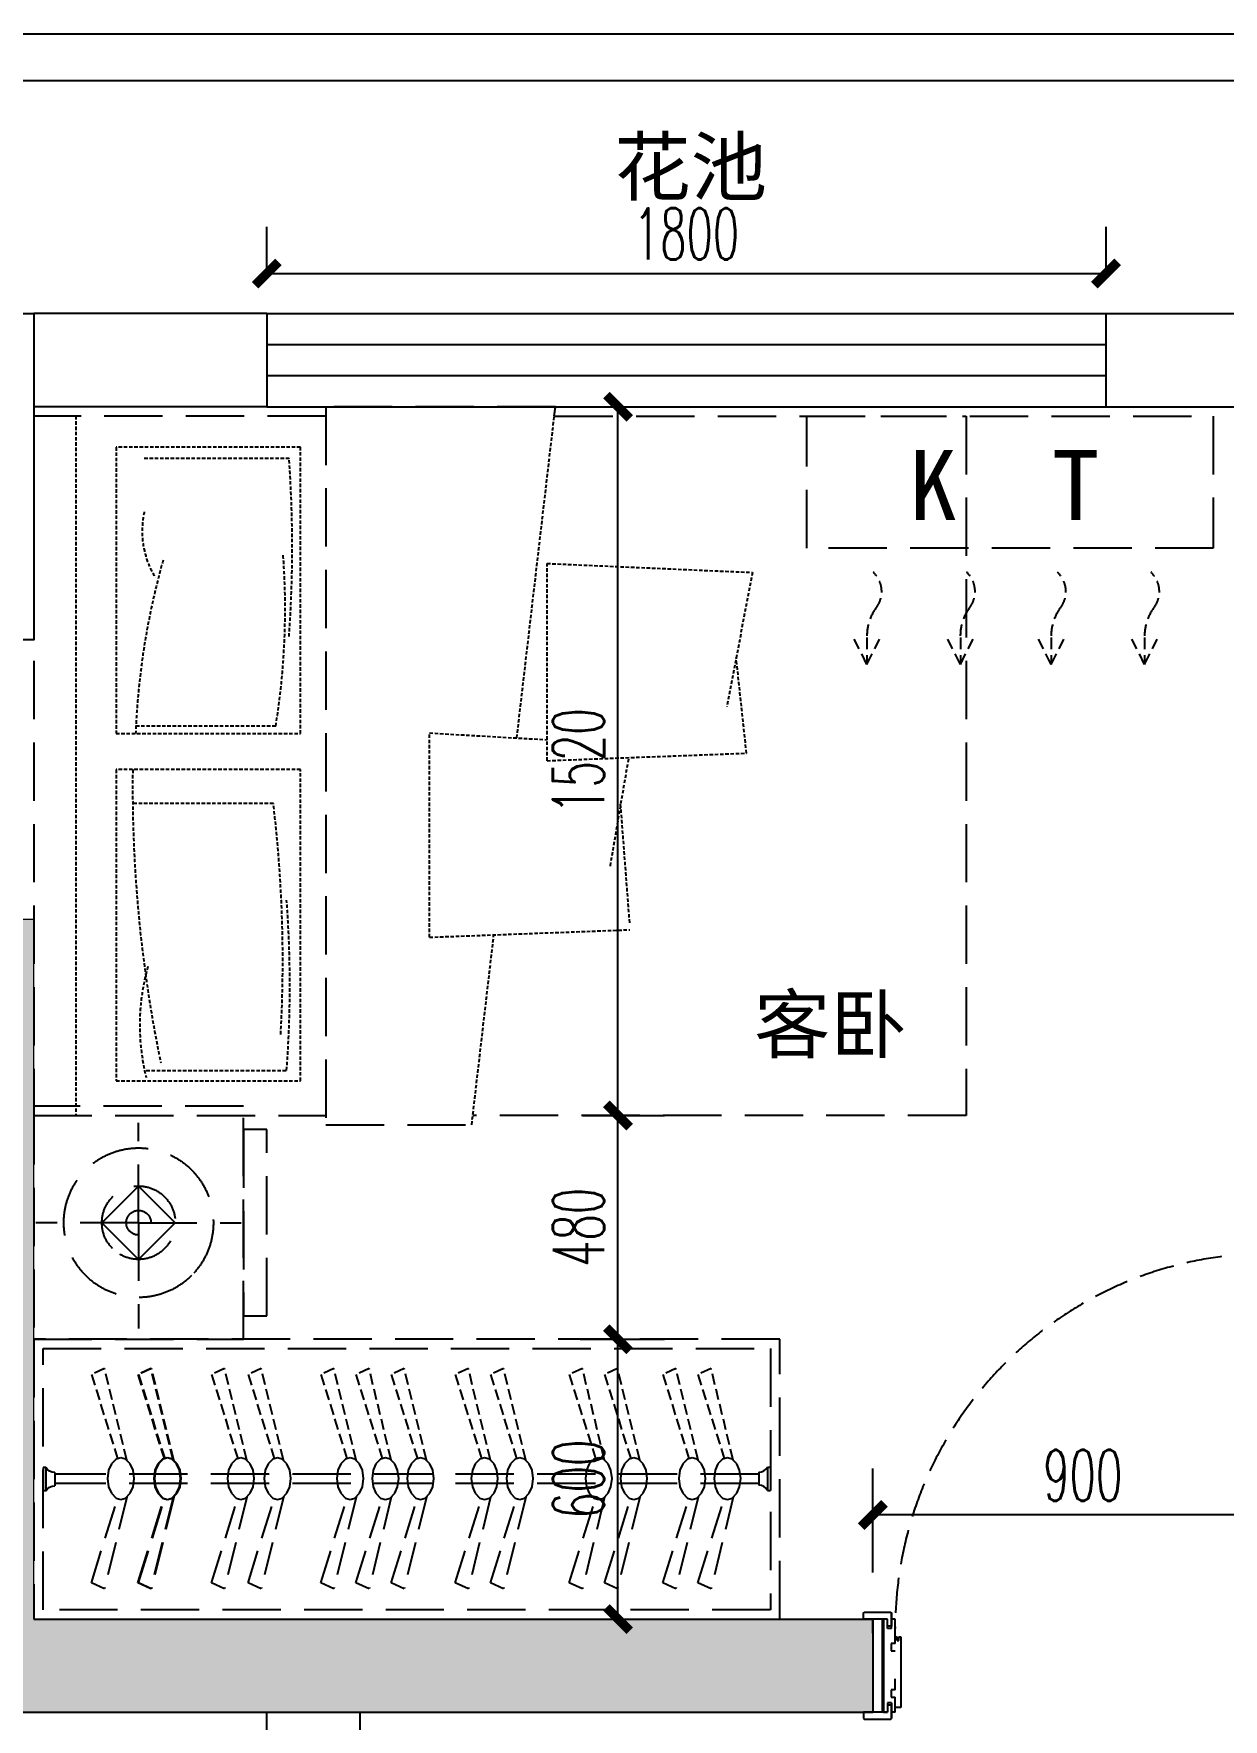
# Model space of a CAD drawing. Extents: x 184967 to 628822, y -100826 to 121332.
# Drawn here: x 335186 to 337737, y 80076 to 83691 of the extents above; entities that cross this region are included whole.
import ezdxf

# ---------------------------------------------------------------- set-up
doc = ezdxf.new("R2010")
doc.units = 0
doc.header["$MEASUREMENT"] = 0
for name, pattern in [('__DASH', [0.35, 0.25, -0.1]), ('DASH', [0.35, 0.25, -0.1]), ('DASHED2', [0.375, 0.25, -0.125]), ('HIDDEN', [0.375, 0.25, -0.125])]:
    doc.linetypes.add(name, pattern=pattern)
for name, color, linetype in [('0-固定家具到顶', 55, 'Continuous'), ('0-活动家具', 55, 'Continuous'), ('E-空调', 51, 'Continuous'), ('KP12.00 Level 23 Keyplan$0$IFF-FURN-DETAIL', 250, 'Continuous'), ('P11-平面门套', 47, 'Continuous'), ('P11-平面门扇', 47, 'Continuous'), ('P13-文字说明', 52, 'Continuous'), ('WALL', 145, 'Continuous'), ('WINDOW', 141, 'Continuous'), ('看线', 67, 'Continuous')]:
    doc.layers.add(name, color=color, linetype=linetype)
doc.layers.add('4#6#-col-2F~31F$0$COLU', color=7, linetype='Continuous', lineweight=0)
doc.layers.add('4#6#-col-2F~31F$0$COLU_HATCH', color=251, linetype='Continuous', lineweight=0)
doc.styles.add('尺寸标注', font='txt.shx', dxfattribs={"width": 0.6, "height": 110})
doc.styles.add('文字标注', font='')
doc.styles.get('文字标注').set_extended_font_data('SimSun')
doc.dimstyles.new('1-50', dxfattribs={"dimscale": 50, "dimtxt": 110, "dimasz": 1, "dimexe": 2, "dimexo": 2, "dimgap": 0.6, "dimtad": 1, "dimdec": 0, "dimrnd": 5, "dimtxsty": '尺寸标注', "dimblk": 'ARCHTICK', "dimcen": 2.5, "dimclrd": 251, "dimclre": 251, "dimclrt": 50, "dimadec": 0, "dimazin": 0, "dimtfac": 1, "dimtdec": 0, "dimtix": 1, "dimtmove": 2, "dimatfit": 3, "dimldrblk": 'DOT', "dimfxl": 1, "dimarcsym": 0})

# ---------------------------------------------------------------- blocks, each defined once
blk = doc.blocks.new('A$C0EE42455')
at = {"color": 251, "linetype": 'HIDDEN', "ltscale": 100}
for p, q in [((147.264191789669, 652.0607627186691), (120.0874453488796, 598.309093523625)), ((147.264191789669, 652.0607627186691), (174.4409382091835, 598.3090935127984)), ((147.2641917782603, 594.7098103198805), (147.264191789669, 652.0607627186691)), ((347.5784628326364, 652.060762678826), (320.4017163918761, 598.3090934837819)), ((347.5784628212277, 594.7098102800373), (347.5784628326364, 652.060762678826)), ((347.5784628326364, 652.060762678826), (374.7552092521801, 598.3090934729553)), ((542.4852946383471, 652.0607626400597), (515.3085481975577, 598.3090934450156)), ((542.4852946269384, 594.709810241271), (542.4852946383471, 652.0607626400597)), ((542.4852946383471, 652.0607626400597), (569.6620410578616, 598.309093434189)), ((742.75074962707, 652.0607626002165), (715.5740031862806, 598.3090934051725)), ((742.7507496156613, 594.7098102014279), (742.75074962707, 652.0607626002165)), ((742.75074962707, 652.0607626002165), (769.9274960465846, 598.3090933943749))]:
    blk.add_line(p, q, dxfattribs=at)
at = {"linetype": 'DASH', "ltscale": 500}
blk.add_lwpolyline([(1.253149821422994e-05, 402.4567850621825), (872.0000125314982, 402.4567848887527), (872.0000124753278, 119.4567848887527), (1.247521140612662e-05, 119.4567850621825)], close=True, dxfattribs=at)
at = {"color": 251, "linetype": 'HIDDEN', "ltscale": 100}
for centre, radius, start, end in [((48.10442365001654, 590.0937517051352), 99.26715273634173, 324.4056122866276, 2.665293403535049), ((248.4186946930131, 590.0937516652921), 99.26715273634173, 324.4056122866276, 2.665293403535049), ((443.3255264986947, 590.0937516265258), 99.26715273634173, 324.4056122866276, 2.665293403535049), ((643.5909814873012, 590.0937515866826), 99.26715273634173, 324.4056122866276, 2.665293403535049), ((172.4955961538071, 495.9700320264092), 56.81734646199575, 140.2307047756092, 227.1069044172098), ((372.809867196891, 495.970031986566), 56.81734646199575, 140.2307047756092, 227.1069044172098), ((567.7166990024853, 495.9700319477997), 56.81734646199575, 140.2307047756092, 227.1069044172098), ((767.9821539912082, 495.9700319079566), 56.81734646199575, 140.2307047756092, 227.1069044172098)]:
    blk.add_arc(centre, radius, start, end, dxfattribs=at)
at = {"color": 251, "ltscale": 200, "insert": (652.2638040411111, 192.0861962859344), "char_height": 150, "attachment_point": 1, "rotation": 179.99999998860406, "style": '文字标注'}
blk.add_mtext('K  T', dxfattribs=at)
blk = doc.blocks.new('KP12.00 Level 23 Keyplan$0$HBA-Hanger')
at = {"color": 250, "linetype": 'DASH', "ltscale": 100}
blk.add_polyline3d([(-41.9496, 43.4272, 0), (-248.539, -6.68425, 0), (-234.963, -36.2244, 0), (-45.5965, 22.9304, 0)], dxfattribs=at)
at = {"color": 250, "linetype": 'DASH', "ltscale": 300}
blk.add_polyline3d([(-46.9451, 30.1133, 0), (-43.7782, 19.371, 0), (-33.1952, 8.819989999999999, 0), (-18.7283, 2.44564, 0), (0, 0, 0), (18.7283, 2.44564, 0), (33.1952, 8.819989999999999, 0), (43.7782, 19.371, 0), (46.9451, 30.1133, 0), (43.7782, 40.8557, 0), (33.1952, 51.4067, 0), (18.7283, 57.78100000000001, 0), (0, 60.2267, 0), (-18.7283, 57.78100000000001, 0), (-33.1952, 51.4067, 0), (-43.7782, 40.8557, 0)], close=True, dxfattribs=at)
blk.add_polyline3d([(41.9496, 43.4272, 0), (248.539, -6.68425, 0), (234.963, -36.2244, 0), (45.5965, 22.9304, 0)], dxfattribs=at)
blk = doc.blocks.new('KP12.00 Level 23 Keyplan$0$A$C09FB1370')
at = {"layer": 'KP12.00 Level 23 Keyplan$0$IFF-FURN-DETAIL'}
for p, q in [((-25, 14), (-25, -14)), ((-25, 14), (-25, -14)), ((-6, 25), (-6, -25)), ((-6, 25), (0, 25)), ((-6, 25), (0, 25)), ((-6, 25), (-6, -25)), ((0, 25), (0, -25)), ((-6, -25), (0, -25)), ((-6, -25), (0, -25))]:
    blk.add_line(p, q, dxfattribs=at)
for centre, start, end in [((-25.0201957081445, 35.9439744050615), 270.052731042177, 330.08443460519), ((-25.0201957081445, 35.9439744050615), 270.052731042177, 330.08443460519), ((-25.0201957081445, -35.9439744055271), 29.9155653948102, 89.94726895782351), ((-25.0201957081445, -35.9439744055271), 29.9155653948102, 89.94726895782351)]:
    blk.add_arc(centre, 21.9439836986288, start, end, dxfattribs=at)
blk = doc.blocks.new('1500FDSGSDFG')
at = {"color": 250, "linetype": 'DASHED2', "ltscale": 30}
for p, q in [((367146.0247973225, 29154.04845890604), (367146.0247973225, 27654.04845890604)), ((367628.0803969745, 29087.19208832403), (367232.5427682074, 29087.19208832379)), ((367232.5427682074, 29087.19208832379), (367232.5427682074, 28472.89490501528)), ((367628.0803969745, 28472.89490501528), (367628.0803969745, 29087.19208832403)), ((367293.1826130832, 29063.60058932976), (367603.6411729465, 29063.60058932976)), ((368157.0284347844, 28837.86059188299), (368597.7100529385, 28818.6605918828)), ((368157.0284347847, 28414.96546596583), (368157.0284347844, 28837.86059188299)), ((368597.7100529385, 28818.6605918828), (368542.5100529385, 28530.25334583517)), ((368584.9100529389, 28431.05334583499), (368562.719151306, 28635.84121549703)), ((367575.1223680312, 28489.06222512425), (367273.9847392636, 28489.06222512425)), ((367232.5427682074, 28472.89490501504), (367628.0803969745, 28472.89490501528)), ((367904.936809951, 28474.3661681322), (368157.0284347847, 28459.89566997733)), ((367904.936809951, 28036.25439897846), (367904.936809951, 28474.3661681322)), ((368157.0284347847, 28414.96546596583), (368584.9100529389, 28431.05334583499)), ((368331.4246371217, 28418.18009117261), (368291.9572656756, 28188.20130258814)), ((367628.0803969745, 28395.71992477347), (367232.5427682065, 28395.71992477324)), ((367232.5427682065, 28395.71992477324), (367232.5427682072, 27728.19705411644)), ((367628.0803969745, 27728.19705411644), (367628.0803969745, 28395.71992477347)), ((367569.9776412482, 28322.92389334683), (367268.8400124806, 28322.9238933466)), ((368334.357265675, 28067.34227884855), (368314.8167248434, 28321.40477002287)), ((367904.936809951, 28036.25439897846), (368334.357265675, 28052.34227884855)), ((367232.5427682065, 27728.1970541162), (367628.0803969745, 27728.19705411644)), ((367297.3588173958, 27750.63096143995), (367598.4964461635, 27750.63096143995))]:
    blk.add_line(p, q, dxfattribs=at)
at = {"linetype": 'DASH', "ltscale": 500}
for points in [[(368172.648260656, 29154.11617522066), (368174.9712781245, 29174.04845890627), (367682.4932964082, 29174.04845890627), (367682.4932964082, 27634.04845890627), (367995.4912467411, 27634.04845890627)], [(367682.4932964082, 29154.04845890627), (367056.0247973677, 29154.04845890604), (367056.0247973679, 27654.04845890604), (367682.4932964082, 27654.04845890627)], [(368173.229289773, 29154.04845890627), (369056.0247972655, 29154.04845890651), (369056.0247972657, 27654.04845890651), (367998.0736932359, 27654.04845890627)]]:
    blk.add_lwpolyline(points, dxfattribs=at)
at = {"color": 250, "linetype": 'DASHED2', "ltscale": 30}
for points in [[(368092.1738735531, 28463.61843470336), (368174.9712781245, 29174.04845890627)], [(367995.4912467406, 27634.04845890627), (368042.9692170707, 28041.42566819574)]]:
    blk.add_lwpolyline(points, dxfattribs=at)
at = {"linetype": 'DASHED2', "ltscale": 30}
blk.add_lwpolyline([(367995.4912467406, 27634.04845890627), (367997.8255270427, 27654.07738155312)], dxfattribs=at)
at = {"color": 250, "linetype": 'DASHED2', "ltscale": 30}
for centre, major_axis, ratio, start_param, end_param in [((362919.4015444071, 28872.30032415197), (-4691.110260076588, 1.198168330670459e-09), 0.7537433610202756, 3.087463837923161, 3.195721469257728), ((369652.3703951953, 29182.7584473605), (2362.262002721814, 299.2971931478035), 0.2780037259654141, 3.04440129047532, 3.260412018115117), ((366586.6674428501, 28716.35176801161), (-54.2232218883732, -1263.393610686159), 0.7971982754177469, 1.424215817619533, 1.717376835970119), ((368679.4559317462, 28439.49525002289), (-228.78678593706, -1481.144356325135), 0.9367697489222372, 4.581762006279261, 4.83377155228928), ((368796.5294506333, 28199.76946762887), (-237.9725681578769, 2099.597091266456), 0.7190777569742254, 1.396320462281868, 1.696353867507483), ((364747.2075405198, 27984.8049246965), (-95.75431300125048, 2841.335353367894), 0.9999999999855705, 4.623445093008373, 4.797915954469197), ((365494.3941949672, 27933.30801087195), (5.255142683501085e-10, 2266.029989774985), 0.9315732325958896, 4.631685946096135, 4.79309201467374), ((368819.7416967979, 27831.56555425676), (-1536.265867721114, 23.32182197939743), 0.5434611248531196, -0.1430410313606401, 0.1430410313607702)]:
    blk.add_ellipse(centre, major_axis=major_axis, ratio=ratio, start_param=start_param, end_param=end_param, dxfattribs=at)
blk = doc.blocks.new('CTG')
at = {"color": 250, "linetype": 'DASH', "ltscale": 500}
for p, q in [((1599599.023498422, -1552240.778433566), (1599599.023498422, -1552020.182231938)), ((1599599.023498422, -1552162.066947831), (1599520.312012688, -1552240.778433566)), ((1599677.734984157, -1552240.778433566), (1599599.023498422, -1552162.066947831)), ((1599599.023498422, -1552240.778433566), (1599372.339264558, -1552240.778433566)), ((1599520.312012688, -1552240.778433566), (1599599.023498422, -1552319.489919301)), ((1599599.023498422, -1552240.778433566), (1599599.023498422, -1552460.658134645)), ((1599599.023498422, -1552319.489919301), (1599677.734984157, -1552240.778433566)), ((1599599.023498422, -1552240.778433566), (1599812.997915814, -1552240.778433566))]:
    blk.add_line(p, q, dxfattribs=at)
at = {"linetype": 'DASH', "ltscale": 500}
for points in [[(1599849.023498422, -1552465.778433566), (1599849.023498422, -1552015.778433566), (1599349.023498422, -1552015.778433566), (1599349.023498422, -1552465.778433566)], [(1599399.023498422, -1552465.778433566), (1599399.023498422, -1552515.778433566), (1599799.023498422, -1552515.778433566), (1599799.023498422, -1552465.778433566)]]:
    blk.add_lwpolyline(points, close=True, dxfattribs=at)
at = {"color": 250, "linetype": 'DASH', "ltscale": 500}
for major_axis, ratio, start_param, end_param in [((-113.3701593211881, -113.3701593211881), 0.9999999999993581, 3.141592653589664, 9.424777960769251), ((-55.65742532045987, 55.65742532045989), 0.9999999999969932, 4.71238898038482, 10.99557428756441), ((-26.4394873578456, -1.388866266762292), 0.9999999999757856, 4.701327179111829, 10.98451248629141)]:
    blk.add_ellipse((1599599.023498422, -1552240.778433566), major_axis=major_axis, ratio=ratio, start_param=start_param, end_param=end_param, dxfattribs=at)
blk = doc.blocks.new('*U792')
at = {"color": 251}
for p, q in [((20.0805182491531, 124.9999979953245), (20.08051813065799, -25.00000200473288)), ((920.0805166237624, 124.9999979953245), (920.080516920055, -25.00000200473288))]:
    blk.add_line(p, q, dxfattribs=at)
at = {"layer": 'P11-平面门套', "ltscale": 200}
for p, q in [((-9.0082539828e-06, 168.3999979953478), (1.599990991722734, 169.9999979953245)), ((-9.0082539828e-06, 154.9999979953245), (-9.0082539828e-06, 168.3999979953478)), ((50.9999909916296, 154.9999979953245), (-9.0082539828e-06, 154.9999979953245)), ((1.599990991722734, 169.9999979953245), (58.39999099176929, 169.9999979953245)), ((39.99999099174603, 154.9999979953245), (39.99999108064482, -45.00000200467466)), ((42.99999108064478, -45.00000200467466), (42.999990991746, 154.9999979953245)), ((42.999990991746, 154.9999979953245), (42.99999108064478, -45.00000200467466)), ((50.99999099151318, 134.9999979953245), (50.9999909916296, 154.9999979953245)), ((58.39999099176929, 169.9999979953245), (59.999990991746, 168.3999979953478)), ((59.999990991746, 168.3999979953478), (59.999990991746, 139.9999979953245)), ((59.99999099128036, 134.9999979953245), (59.99999099128036, 166.9552061756803)), ((67.99999099174603, 154.9999979953245), (59.999990991746, 154.9999979953245)), ((67.99999099180422, 102.7828360671374), (67.99999099180422, 154.9999979953245)), ((872.1610438811695, 154.9999979953245), (880.1610438811695, 154.9999979953245)), ((872.161043881111, 102.7828360671374), (872.161043881111, 154.9999979953245)), ((881.7610438811462, 169.9999979953245), (880.1610438811695, 168.3999979953478)), ((880.1610438811695, 168.3999979953478), (880.1610438811695, 139.9999979953245)), ((880.1610438816349, 134.9999979953245), (880.1610438816349, 166.9552061756803)), ((938.5610438811927, 169.9999979953245), (881.7610438811462, 169.9999979953245)), ((889.1610438814023, 134.9999979953245), (889.1610438812859, 154.9999979953245)), ((889.1610438812859, 154.9999979953245), (940.161043881169, 154.9999979953245)), ((897.1610439700681, -45.00000200467466), (897.1610438811695, 154.9999979953245)), ((897.1610438811695, 154.9999979953245), (897.1610439700681, -45.00000200467466)), ((900.1610438811695, 154.9999979953245), (900.1610439700681, -45.00000200467466)), ((940.161043881169, 168.3999979953478), (938.5610438811927, 169.9999979953245)), ((940.161043881169, 154.9999979953245), (940.161043881169, 168.3999979953478)), ((51.99999099151319, 139.9999979953245), (50.99999099151318, 140.9999979953245)), ((59.99999099151319, 134.9999979953245), (50.99999099151318, 134.9999979953245)), ((59.999990991746, 139.9999979953245), (51.99999099151319, 139.9999979953245)), ((67.99999099180422, 116.9999979953245), (72.08458863462873, 116.9999979952663)), ((72.08458863457054, 109.2799979950614), (72.08458863462873, 116.9999979952663)), ((72.08458863457054, 109.2799979950614), (75.9153933489797, 109.2799979950614)), ((75.9153933489797, 109.2799979950614), (75.9153933490379, 116.9999979952663)), ((75.9153933490379, 116.9999979952663), (79.99999099180422, 116.9999979953245)), ((79.99999099180422, 116.9999979953245), (79.99999108070301, -35.00000200467465)), ((860.1610438811113, 116.9999979953245), (860.1610439700099, -35.00000200467465)), ((864.2456415238776, 116.9999979952663), (860.1610438811113, 116.9999979953245)), ((864.2456415239355, 109.2799979950614), (864.2456415238776, 116.9999979952663)), ((868.0764462383449, 109.2799979950614), (864.2456415239355, 109.2799979950614)), ((872.161043881111, 116.9999979953245), (868.0764462382867, 116.9999979952663)), ((868.0764462383449, 109.2799979950614), (868.0764462382867, 116.9999979952663)), ((880.1610438811695, 139.9999979953245), (888.1610438814023, 139.9999979953245)), ((880.1610438814023, 134.9999979953245), (889.1610438814023, 134.9999979953245)), ((888.1610438814023, 139.9999979953245), (889.1610438814023, 140.9999979953245)), ((58.99999099180422, 102.7828360671374), (58.99999099180422, 86.78283606713741)), ((67.99999099180422, 102.7828360671374), (58.99999099180422, 102.7828360671374)), ((58.99999099180422, 86.78283606713741), (67.99999099180422, 86.78283606713741)), ((872.161043881111, 102.7828360671374), (881.161043881111, 102.7828360671374)), ((881.161043881111, 86.78283606713741), (872.161043881111, 86.78283606713741)), ((881.161043881111, 102.7828360671374), (881.161043881111, 86.78283606713741)), ((67.99999108070301, 3.398300627825741), (58.99999108070301, 3.398300627825741)), ((58.99999108070301, 3.398300627825741), (58.99999108070301, -12.60169937217423)), ((67.99999108070301, 3.398300627825741), (67.99999108070301, 26.78283606713823)), ((872.1610439700099, 3.398300627825741), (872.1610439700099, 26.78283606713823)), ((872.1610439700099, 3.398300627825741), (881.1610439700099, 3.398300627825741)), ((881.1610439700099, 3.398300627825741), (881.1610439700099, -12.60169937217423)), ((59.99999108041197, -25.00000200467465), (50.99999108041197, -25.00000200467465)), ((50.99999108041197, -25.00000200467465), (50.99999108052839, -45.00000200467466)), ((51.99999108041197, -30.00000200467465), (50.99999108041197, -31.00000200467465)), ((59.99999108064478, -30.00000200467465), (51.99999108041197, -30.00000200467465)), ((58.99999108070301, -12.60169937217423), (67.99999108070301, -12.60169937217423)), ((59.99999108017914, -25.00000200467465), (59.99999108012094, -58.40000200469795)), ((59.99999108064478, -58.00000200467466), (59.99999108064478, -30.00000200467465)), ((67.99999108070301, -45.00000200467466), (67.99999108070301, -12.60169937217423)), ((79.99999108070301, -35.00000200467465), (67.99999108070301, -35.00000200467465)), ((860.1610439700099, -35.00000200467465), (872.1610439700099, -35.00000200467465)), ((872.1610439700099, -45.00000200467466), (872.1610439700099, -12.60169937217423)), ((881.1610439700099, -12.60169937217423), (872.1610439700099, -12.60169937217423)), ((880.1610439705338, -25.00000200467465), (880.1610439705918, -58.40000200469795)), ((880.161043970301, -25.00000200467465), (889.161043970301, -25.00000200467465)), ((880.1610439700681, -30.00000200467465), (888.161043970301, -30.00000200467465)), ((880.1610439700681, -58.00000200467466), (880.1610439700681, -30.00000200467465)), ((888.161043970301, -30.00000200467465), (889.161043970301, -31.00000200467465)), ((889.161043970301, -25.00000200467465), (889.1610439701846, -45.00000200467466)), ((50.99999108052839, -45.00000200467466), (-8.91935519580153e-06, -45.00000200467466)), ((-8.91935519580153e-06, -45.00000200467466), (-8.91935519580153e-06, -58.40000200469795)), ((-8.91935519580153e-06, -58.40000200469795), (1.599991080621521, -60.00000200467466)), ((1.599991080621521, -60.00000200467466), (58.399991080086, -60.00000200467466)), ((42.99999108064478, -45.00000200467466), (50.99999108064482, -45.00000200467466)), ((58.399991080086, -60.00000200467466), (59.99999108012094, -58.40000200469795)), ((67.99999108070301, -45.00000200467466), (59.999991080703, -45.00000200467466)), ((872.1610439700099, -45.00000200467466), (880.1610439700099, -45.00000200467466)), ((881.7610439706269, -60.00000200467466), (880.1610439705918, -58.40000200469795)), ((938.5610439700914, -60.00000200467466), (881.7610439706269, -60.00000200467466)), ((889.1610439701846, -45.00000200467466), (940.1610439700679, -45.00000200467466)), ((897.1610439700681, -45.00000200467466), (889.1610439700681, -45.00000200467466)), ((940.1610439700679, -58.40000200469795), (938.5610439700914, -60.00000200467466)), ((940.1610439700679, -45.00000200467466), (940.1610439700679, -58.40000200469795))]:
    blk.add_line(p, q, dxfattribs=at)
at = {"layer": 'P11-平面门套'}
for p, q in [((20.08051824921858, 124.9999979952954), (20.08051824921858, 154.9999979953827)), ((920.0805166237258, 124.9999979952954), (920.0805166237258, 154.9999979953247)), ((20.08051813065799, -25.00000200473288), (20.08051813065799, -45.00000200467466)), ((920.080516920055, -25.00000200473288), (920.080516920055, -45.00000200467466))]:
    blk.add_line(p, q, dxfattribs=at)
blk = doc.blocks.new('A$C087C765B')
blk.add_lwpolyline([(764.1607779139304, 0.0004472729051485658), (804.1607779139304, 0.0004472733708098531), (804.1607779032202, 804.1615018498851), (764.1607779032202, 804.1615018498851)], close=True)
at = {"color": 250, "linetype": 'DASH', "ltscale": 300}
blk.add_arc((804.1607779139304, 0.0004472733708098531), 804.1610545765143, 90.00000000083378, 180, dxfattribs=at)
blk = doc.blocks.new('_ArchTick')
at = {"color": 0, "linetype": 'ByBlock', "const_width": 0.4}
blk.add_lwpolyline([(-0.5, -0.5), (0.5, 0.5)], dxfattribs=at)
blk = doc.blocks.new('*D1769')
at = {"layer": 'Defpoints', "color": 0, "linetype": 'ByBlock', "transparency": 16777216}
for p in [(336258.115227952, 80890.63670368092), (336439.1939988133, 80890.63670368092), (336258.1149281173, 80290.6372395353)]:
    blk.add_point(p, dxfattribs=at)
at = {"layer": 'WALL', "color": 251, "lineweight": -2, "transparency": 16777216}
for p, q in [((336358.115227952, 80890.63670368092), (336539.1939988133, 80890.63670368092)), ((336439.1939988133, 80290.6372395353), (336439.1939988133, 80890.63670368092)), ((336358.1149281173, 80290.6372395353), (336539.1939988133, 80290.6372395353))]:
    blk.add_line(p, q, dxfattribs=at)
at = {"layer": 'WALL', "color": 251, "linetype": 'ByBlock', "lineweight": -2, "transparency": 16777216, "xscale": 50, "yscale": 50, "zscale": 50}
for p, rotation in [((336439.1939988133, 80890.63670368092), 90), ((336439.1939988133, 80290.6372395353), 270)]:
    blk.add_blockref('_ArchTick', p, dxfattribs=dict(at, rotation=rotation))
at = {"layer": 'WALL', "color": 50, "linetype": 'ByBlock', "transparency": 16777216, "insert": (336354.1939988133, 80590.63697160801), "char_height": 110, "attachment_point": 5, "rotation": 90, "style": '尺寸标注'}
blk.add_mtext('600', dxfattribs=at)
blk = doc.blocks.new('_Dot')
at = {"color": 0, "linetype": 'ByBlock', "lineweight": -2}
blk.add_line((-0.5, 0), (-1, 0), dxfattribs=at)
at = {"color": 0, "linetype": 'ByBlock', "const_width": 0.5}
blk.add_lwpolyline([(-0.25, 0, 1), (0.25, 0, 1)], format="xyb", close=True, dxfattribs=at)
blk = doc.blocks.new('*D1770')
at = {"layer": 'Defpoints', "color": 0, "linetype": 'ByBlock', "transparency": 16777216}
for p in [(336263.2085002899, 81370.63725294653), (336439.1939988133, 81370.63725294653), (336258.115227952, 80890.63670368092)]:
    blk.add_point(p, dxfattribs=at)
at = {"layer": 'WALL', "color": 251, "lineweight": -2, "transparency": 16777216}
for p, q in [((336363.2085002899, 81370.63725294653), (336539.1939988133, 81370.63725294653)), ((336439.1939988133, 80890.63670368092), (336439.1939988133, 81370.63725294653)), ((336358.115227952, 80890.63670368092), (336539.1939988133, 80890.63670368092))]:
    blk.add_line(p, q, dxfattribs=at)
at = {"layer": 'WALL', "color": 251, "linetype": 'ByBlock', "lineweight": -2, "transparency": 16777216, "xscale": 50, "yscale": 50, "zscale": 50}
for p, rotation in [((336439.1939988133, 81370.63725294653), 90), ((336439.1939988133, 80890.63670368092), 270)]:
    blk.add_blockref('_ArchTick', p, dxfattribs=dict(at, rotation=rotation))
at = {"layer": 'WALL', "color": 50, "linetype": 'ByBlock', "transparency": 16777216, "insert": (336354.1939988133, 81130.63697831363), "char_height": 110, "attachment_point": 5, "rotation": 90, "style": '尺寸标注'}
blk.add_mtext('480', dxfattribs=at)
blk = doc.blocks.new('*D1771')
at = {"layer": 'Defpoints', "color": 0, "linetype": 'ByBlock', "transparency": 16777216}
for p in [(336332.8677723369, 82890.63725294627), (336439.1939988133, 82890.63725294627), (336263.2085002899, 81370.63725294653)]:
    blk.add_point(p, dxfattribs=at)
at = {"layer": 'WALL', "color": 251, "lineweight": -2, "transparency": 16777216}
for p, q in [((336432.8677723369, 82890.63725294627), (336539.1939988133, 82890.63725294627)), ((336439.1939988133, 81370.63725294653), (336439.1939988133, 82890.63725294627)), ((336363.2085002899, 81370.63725294653), (336539.1939988133, 81370.63725294653))]:
    blk.add_line(p, q, dxfattribs=at)
at = {"layer": 'WALL', "color": 251, "linetype": 'ByBlock', "lineweight": -2, "transparency": 16777216, "xscale": 50, "yscale": 50, "zscale": 50}
for p, rotation in [((336439.1939988133, 82890.63725294627), 90), ((336439.1939988133, 81370.63725294653), 270)]:
    blk.add_blockref('_ArchTick', p, dxfattribs=dict(at, rotation=rotation))
at = {"layer": 'WALL', "color": 50, "linetype": 'ByBlock', "transparency": 16777216, "insert": (336354.1939988133, 82130.6372529463), "char_height": 110, "attachment_point": 5, "rotation": 90, "style": '尺寸标注'}
blk.add_mtext('1520', dxfattribs=at)
blk = doc.blocks.new('*D1749')
at = {"layer": 'Defpoints', "color": 0, "linetype": 'ByBlock', "transparency": 16777216}
for p in [(336985.998317546, 80513.82829531026), (336985.998317546, 80290.63723834386), (337885.9984202246, 80290.63723944462)]:
    blk.add_point(p, dxfattribs=at)
at = {"layer": 'WALL', "color": 251, "lineweight": -2, "transparency": 16777216}
for p, q in [((336985.998317546, 80390.63723834386), (336985.998317546, 80613.82829531026)), ((337885.9984202246, 80390.63723944462), (337885.9984202246, 80613.82829531026)), ((337885.9984202246, 80513.82829531026), (336985.998317546, 80513.82829531026))]:
    blk.add_line(p, q, dxfattribs=at)
at = {"layer": 'WALL', "color": 251, "linetype": 'ByBlock', "lineweight": -2, "transparency": 16777216, "xscale": 50, "yscale": 50, "zscale": 50, "rotation": 180}
blk.add_blockref('_ArchTick', (336985.998317546, 80513.82829531026), dxfattribs=at)
at = {"layer": 'WALL', "color": 251, "linetype": 'ByBlock', "lineweight": -2, "transparency": 16777216, "xscale": 50, "yscale": 50, "zscale": 50}
blk.add_blockref('_ArchTick', (337885.9984202246, 80513.82829531026), dxfattribs=at)
at = {"layer": 'WALL', "color": 50, "linetype": 'ByBlock', "transparency": 16777216, "insert": (337435.9983688853, 80598.82829531026), "char_height": 110, "attachment_point": 5, "style": '尺寸标注'}
blk.add_mtext('900', dxfattribs=at)
blk = doc.blocks.new('*D1750')
at = {"layer": 'Defpoints', "color": 0, "linetype": 'ByBlock', "transparency": 16777216}
for p in [(337485.9984218022, 83176.32829531026), (335685.998421794, 83090.63723948866), (337485.9984218022, 83090.63723948863)]:
    blk.add_point(p, dxfattribs=at)
at = {"layer": 'WALL', "color": 251, "lineweight": -2, "transparency": 16777216}
for p, q in [((335685.998421794, 83176.32829531026), (335685.998421794, 83276.32829531026)), ((337485.9984218022, 83176.32829531026), (337485.9984218022, 83276.32829531026)), ((335685.998421794, 83176.32829531026), (337485.9984218022, 83176.32829531026))]:
    blk.add_line(p, q, dxfattribs=at)
at = {"layer": 'WALL', "color": 251, "linetype": 'ByBlock', "lineweight": -2, "transparency": 16777216, "xscale": 50, "yscale": 50, "zscale": 50, "rotation": 180}
blk.add_blockref('_ArchTick', (335685.998421794, 83176.32829531026), dxfattribs=at)
at = {"layer": 'WALL', "color": 251, "linetype": 'ByBlock', "lineweight": -2, "transparency": 16777216, "xscale": 50, "yscale": 50, "zscale": 50}
blk.add_blockref('_ArchTick', (337485.9984218022, 83176.32829531026), dxfattribs=at)
at = {"layer": 'WALL', "color": 50, "linetype": 'ByBlock', "transparency": 16777216, "insert": (336585.9984217981, 83261.32829531026), "char_height": 110, "attachment_point": 5, "style": '尺寸标注'}
blk.add_mtext('1800', dxfattribs=at)

msp = doc.modelspace()

# ---------------------------------------------------------------- hatches: boundary and pattern name
at = {"layer": '4#6#-col-2F~31F$0$COLU_HATCH'}
msp.add_hatch(color=252, dxfattribs=at).paths.add_polyline_path([(334985.9983172668, 81790.6372405357), (334985.9983182566, 80090.63723948773), (336985.998317519, 80090.63723949564), (336985.998317546, 80290.63723977667), (335185.9983174547, 80290.63723917969), (335185.9983174885, 81790.63723963883)])

# ---------------------------------------------------------------- linework, layer by layer
at = {"layer": '0-活动家具', "color": 250, "linetype": '__DASH', "ltscale": 500}
for p, q in [((336740.9983175618, 80601.67911307738), (335230.9984218023, 80601.63723944442)), ((336740.9983175618, 80581.67911307738), (335230.9984218023, 80581.63723944442))]:
    msp.add_line(p, q, dxfattribs=at)
at = {"layer": '0-活动家具', "linetype": '__DASH', "ltscale": 500}
msp.add_lwpolyline([(336785.9983175618, 80890.63643988449), (335185.9984218022, 80890.6372394445), (335185.9984218022, 80290.63723944462), (336785.9983175618, 80290.6364398846)], close=True, dxfattribs=at)
at = {"layer": '0-活动家具', "color": 250, "linetype": '__DASH', "ltscale": 500}
msp.add_lwpolyline([(335205.9984218023, 80870.63723944471), (336765.9983175618, 80870.63643988469), (336765.9983175618, 80310.6364398846), (335205.9984218023, 80310.63723944462)], close=True, dxfattribs=at)
at = {"layer": '4#6#-col-2F~31F$0$COLU', "color": 6}
msp.add_lwpolyline([(334985.9983172668, 81790.6372405357), (334985.9983182566, 80090.63723948773), (336985.998317519, 80090.63723949564), (336985.998317546, 80290.63723977667), (335185.9983174547, 80290.63723917969), (335185.9983174885, 81790.63723963883)], close=True, dxfattribs=at)
at = {"layer": 'WALL'}
for p, q in [((335685.998421794, 83090.63723948866), (335185.998421794, 83090.63723948866)), ((335685.998421794, 83090.63723948866), (335685.998421794, 82890.63725294624)), ((337485.9984218022, 82890.63725300191), (337485.9984218022, 83090.63723948863)), ((337485.9984218022, 83090.63723948863), (337935.9984218065, 83090.63723948863)), ((335685.998421794, 82890.63725294624), (335185.998421794, 82890.63725294624)), ((337485.9984218022, 82890.63725300191), (337935.9983175728, 82890.63725300191)), ((335185.9984218022, 80290.63723944462), (336985.9984217947, 80290.63723944462)), ((336985.9984217947, 80290.63723944462), (336985.9984217947, 80090.63723944462)), ((334985.9984218022, 80090.63723944462), (336985.9984217947, 80090.63723944462)), ((335685.9984218022, 79940.63723944445), (335685.9984218022, 80090.6372394909)), ((335885.9984218022, 79940.63723944484), (335885.9984218022, 80090.63723949129))]:
    msp.add_line(p, q, dxfattribs=at)
msp.add_lwpolyline([(334986.0040309874, 83090.63723948866), (335185.998421794, 83090.63723948866), (335185.998421794, 82390.63724032984), (334986.0040309874, 82390.63724032984)], close=True, dxfattribs=at)
at = {"layer": 'WINDOW'}
for points in [[(334985.9983182531, 83090.63723948864), (334986.0040309699, 83690.63723948027), (337936.0040312, 83690.63746041417)], [(335685.998421794, 83090.63723948866), (335685.998421794, 83090.63723948866), (337485.9984218022, 83090.63723948863)], [(335685.998421794, 83023.97057282196), (337485.9984218022, 83023.97057282196)], [(335685.998421794, 82957.3039061553), (337485.9984218022, 82957.3039061553)], [(335685.998421794, 82890.63725294624), (335685.998421794, 82890.63725294624), (337485.9984218022, 82890.63725294624)]]:
    msp.add_lwpolyline(points, dxfattribs=at)
at = {"layer": '看线'}
for points in [[(334985.9983173078, 83090.63725193917), (334985.9983173078, 83690.63725193917), (337935.9983174526, 83690.63725193917)], [(335085.9983173078, 83090.63725193917), (335085.9983173078, 83590.63725193917), (337935.9983174526, 83590.63725193917)]]:
    msp.add_lwpolyline(points, dxfattribs=at)

# ---------------------------------------------------------------- block references
at = {"layer": '0-固定家具到顶', "color": 250, "xscale": -1}
msp.add_blockref('KP12.00 Level 23 Keyplan$0$A$C09FB1370', (335205.9984218023, 80590.63723944465), dxfattribs=at)
at = {"layer": '0-固定家具到顶', "color": 250, "extrusion": (0, 0, -1), "xscale": -1, "zscale": -1}
msp.add_blockref('KP12.00 Level 23 Keyplan$0$A$C09FB1370', (-336765.9983175618, 80591.59195953645), dxfattribs=at)
at = {"layer": '0-活动家具', "linetype": '__DASH', "ltscale": 0.4}
msp.add_blockref('1500FDSGSDFG', (-31870.02637566812, 53716.5887940402), dxfattribs=at)
at = {"layer": '0-活动家具', "linetype": '__DASH', "ltscale": 0.4, "rotation": 90.00000000000001}
msp.add_blockref('CTG', (-1216829.780116091, -1518458.386259183), dxfattribs=at)
at = {"layer": '0-活动家具', "color": 250, "linetype": '__DASH', "ltscale": 500, "extrusion": (0, 0, -1), "xscale": -0.950000000186924, "yscale": 0.950000000186924, "zscale": -0.950000000186924, "rotation": 89.99993133544916}
for p in [(-335344.168946401, 80591.78177304697), (-335443.672930279, 80591.78177304697), (-335445.1349125796, 80591.78177304697), (-335601.6793069179, 80591.78177304697), (-335680.2173246174, 80591.78177304697), (-335836.1601151183, 80591.78177304697), (-335911.6314443174, 80591.7817730479), (-335987.1027734197, 80591.7817730479), (-336124.5979117184, 80591.7817730479), (-336200.0692408207, 80591.7817730479), (-336369.1790898008, 80591.7817730479), (-336444.6504189031, 80591.7817730479), (-336569.6736927953, 80591.7817730479), (-336645.1450218976, 80591.7817730479)]:
    msp.add_blockref('KP12.00 Level 23 Keyplan$0$HBA-Hanger', p, dxfattribs=at)
at = {"layer": 'E-空调', "rotation": 180}
msp.add_blockref('A$C0EE42455', (337715.998330044, 82990.09403800878), dxfattribs=at)
at = {"layer": 'P11-平面门套'}
msp.add_blockref('*U792', (336965.9179036008, 80135.63724034854), dxfattribs=at)
at = {"layer": 'P11-平面门扇'}
msp.add_blockref('A$C087C765B', (337033.9181695088, 80270.63679103127), dxfattribs=at)

# ---------------------------------------------------------------- texts
at = {"layer": 'P13-文字说明', "color": 52, "style": '文字标注'}
for s, p in [('花池', (336431.5688353176, 83345.35049606173)), ('客卧', (336731.033728126, 81505.89404476454, 1.59961798e-08))]:
    msp.add_text(s, height=119.9976000479991, dxfattribs=at).set_placement(p)

# ---------------------------------------------------------------- dimensions: what is measured, and where the dimension line sits
at = {"layer": 'WALL', "color": 1, "linetype": 'ByBlock'}
for base, p1, p2, override, picture, middle in [((337485.9984218022, 83176.32829531026), (335685.998421794, 83090.63723948866), (337485.9984218022, 83090.63723948863), {"dimfxl": 4, "dimfxlon": 1}, '*D1750', (336585.9984217981, 83261.32829531026)), ((336985.998317546, 80513.82829531026), (337885.9984202246, 80290.63723944462), (336985.998317546, 80290.63723834386), {"dimfxl": 5, "dimfxlon": 1}, '*D1749', (337435.9983688853, 80598.82829531026))]:
    dim = msp.add_linear_dim(base=base, p1=p1, p2=p2, dimstyle='1-50', override=override, dxfattribs=at)
    dim.commit()
    dim.dimension.update_dxf_attribs({"geometry": picture, "text_midpoint": middle})
for base, p1, p2, picture, middle in [((336439.1939988133, 82890.63725294627), (336263.2085002898, 81370.6372529465), (336332.8677723368, 82890.63725294624), '*D1771', (336354.1939988133, 82130.6372529463)), ((336439.1939988133, 81370.63725294653), (336258.1152279519, 80890.6367036809), (336263.2085002898, 81370.6372529465), '*D1770', (336354.1939988133, 81130.63697831363)), ((336439.1939988133, 80890.63670368092), (336258.1149281171, 80290.63723953527), (336258.1152279519, 80890.6367036809), '*D1769', (336354.1939988133, 80590.63697160801))]:
    dim = msp.add_linear_dim(base=base, p1=p1, p2=p2, angle=90, dimstyle='1-50', override={"dimfxl": 5.5, "dimfxlon": 1}, dxfattribs=at)
    dim.commit()
    dim.dimension.update_dxf_attribs({"geometry": picture, "text_midpoint": middle})

doc.saveas('drawing.dxf')
